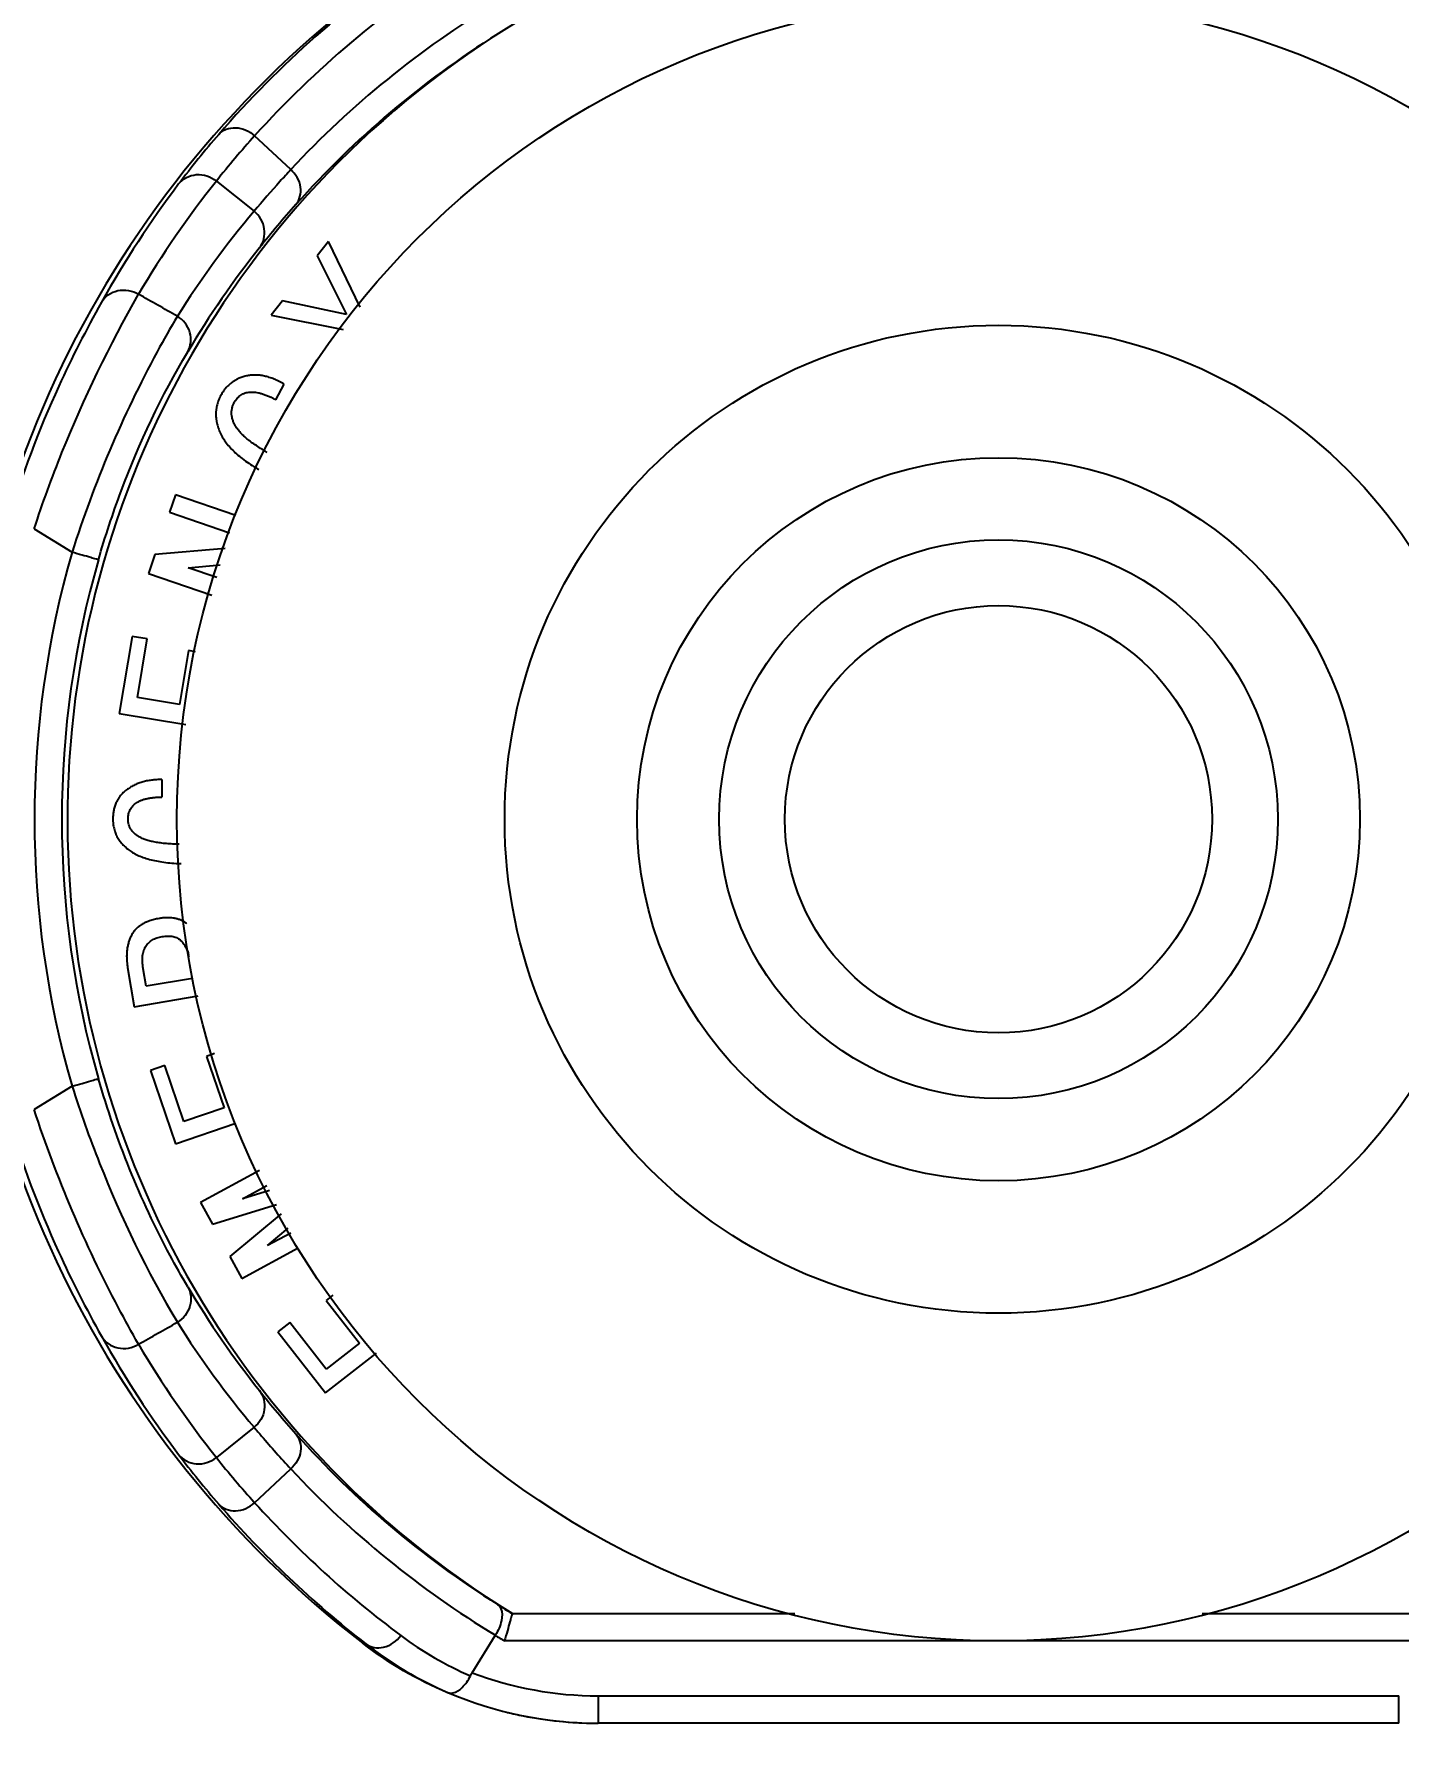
# Model space of a CAD drawing. Header units: millimetres. Extents: x 7426 to 8300, y 123 to 421.
# Drawn here: x 8007.02 to 8013.25, y 349.82 to 357.61 of the extents above; entities that cross this region are included whole.
import ezdxf

# ---------------------------------------------------------------- set-up
doc = ezdxf.new("R2010")
doc.units = ezdxf.units.MM
doc.layers.add('20_ALL_FEATURES', color=7, linetype='Continuous')
doc.layers.add('多重引线', color=7, linetype='Continuous')
doc.styles.add('微软雅黑', font='msyh.ttc')
doc.dimstyles.new('尺寸标注_1_4比例', dxfattribs={"dimtxt": 2.1, "dimasz": 1.7, "dimexe": 0.5, "dimexo": 0.4, "dimgap": 0.5, "dimtad": 1, "dimdec": 1, "dimlfac": 4, "dimdsep": 46, "dimtxsty": '微软雅黑', "dimcen": 0.09, "dimadec": 0, "dimazin": 0, "dimtp": 0.01, "dimtm": 0.01, "dimtfac": 1, "dimtdec": 1, "dimtofl": 0, "dimtmove": 0, "dimatfit": 3, "dimfxl": 1, "dimtolj": 1, "dimarcsym": 0})

# ---------------------------------------------------------------- blocks, each defined once
blk = doc.blocks.new('*D888')
at = {"layer": 'Defpoints', "color": 0}
for p in [(8018.511, 371.1456), (8018.511, 353.2587), (7952.0515, 353.1609)]:
    blk.add_point(p, dxfattribs=at)
at = {"layer": '多重引线', "color": 0, "lineweight": -2}
for p, q in [((7952.0515, 353.5609), (7952.0515, 371.6456)), ((8018.511, 353.6587), (8018.511, 371.6456)), ((7953.7515, 371.1456), (8016.811, 371.1456))]:
    blk.add_line(p, q, dxfattribs=at)
at = {"layer": '多重引线', "color": 0}
for points in [[(7953.7515, 371.4289), (7953.7515, 370.8623), (7952.0515, 371.1456)], [(8016.811, 370.8623), (8016.811, 371.4289), (8018.511, 371.1456)]]:
    blk.add_solid(points, dxfattribs=at)
at = {"layer": '多重引线', "color": 0, "insert": (7985.2812, 372.7315), "char_height": 2.1, "attachment_point": 5, "style": '微软雅黑'}
blk.add_mtext('\\A1;265.8', dxfattribs=at)
blk = doc.blocks.new('*D890')
at = {"layer": 'Defpoints', "color": 0}
for p in [(8010.9443, 360.1863), (8006.63, 320.4735), (8032.781, 320.4735)]:
    blk.add_point(p, dxfattribs=at)
at = {"layer": '多重引线', "color": 0, "lineweight": -2}
for p, q in [((8011.3443, 360.1863), (8033.281, 360.1863)), ((8032.781, 358.4863), (8032.781, 322.1735)), ((8007.03, 320.4735), (8033.281, 320.4735))]:
    blk.add_line(p, q, dxfattribs=at)
at = {"layer": '多重引线', "color": 0}
for points in [[(8033.0643, 358.4863), (8032.4976, 358.4863), (8032.781, 360.1863)], [(8032.4976, 322.1735), (8033.0643, 322.1735), (8032.781, 320.4735)]]:
    blk.add_solid(points, dxfattribs=at)
at = {"layer": '多重引线', "color": 0, "insert": (8031.1896, 340.3299), "char_height": 2.1, "attachment_point": 5, "rotation": 90, "style": '微软雅黑'}
blk.add_mtext('\\A1;158.9', dxfattribs=at)
blk = doc.blocks.new('*D893')
at = {"layer": 'Defpoints', "color": 0}
for p in [(8020.5171, 377.9036), (7952.0515, 353.388), (8020.5171, 349.9592)]:
    blk.add_point(p, dxfattribs=at)
at = {"layer": '多重引线', "color": 0, "lineweight": -2}
for p, q in [((7952.0515, 353.788), (7952.0515, 378.4036)), ((8020.5171, 350.3592), (8020.5171, 378.4036)), ((7953.7515, 377.9036), (8018.8171, 377.9036))]:
    blk.add_line(p, q, dxfattribs=at)
at = {"layer": '多重引线', "color": 0}
for points in [[(7953.7515, 378.1869), (7953.7515, 377.6202), (7952.0515, 377.9036)], [(8018.8171, 377.6202), (8018.8171, 378.1869), (8020.5171, 377.9036)]]:
    blk.add_solid(points, dxfattribs=at)
at = {"layer": '多重引线', "color": 0, "insert": (7986.2843, 379.4888), "char_height": 2.1, "attachment_point": 5, "style": '微软雅黑'}
blk.add_mtext('\\A1;273.9', dxfattribs=at)

msp = doc.modelspace()

# ---------------------------------------------------------------- linework, layer by layer
at = {"layer": '20_ALL_FEATURES', "color": 7, "linetype": 'Continuous'}
for p, q in [((8008.1891, 356.9949), (8008.0238, 357.1491)), ((8007.8492, 356.9427), (8008.0213, 356.8049)), ((8008.3608, 356.6671), (8008.3096, 356.601)), ((8008.5049, 356.367), (8008.3608, 356.6671)), ((8008.3096, 356.601), (8008.4433, 356.3337)), ((8008.1511, 356.3967), (8008.0998, 356.3305)), ((8008.4433, 356.3337), (8008.1511, 356.3967)), ((8008.0998, 356.3305), (8008.4282, 356.2654)), ((8008.1209, 355.9448), (8008.1592, 356.0156)), ((8007.662, 355.5104), (8007.6349, 355.431)), ((8007.938, 355.4158), (8007.662, 355.5104)), ((8007.6349, 355.431), (8007.909, 355.3372)), ((8007.0175, 355.3549), (8007.1909, 355.2487)), ((8007.5687, 355.2377), (8007.539, 355.1514)), ((8007.8887, 355.2658), (8007.5687, 355.2377)), ((8007.539, 355.1514), (8007.828, 355.0524)), ((8007.7208, 355.1778), (8007.8673, 355.1907)), ((8007.851, 355.1333), (8007.7208, 355.1778)), ((8007.4642, 354.8645), (8007.4062, 354.5133)), ((8007.533, 354.8531), (8007.4642, 354.8645)), ((8007.4887, 354.5852), (8007.533, 354.8531)), ((8007.7214, 354.7998), (8007.6807, 354.5535)), ((8007.7545, 354.7942), (8007.7214, 354.7998)), ((8007.6807, 354.5535), (8007.4887, 354.5852)), ((8007.4062, 354.5133), (8007.7094, 354.4631)), ((8007.5999, 354.2115), (8007.5999, 354.1311)), ((8007.4442, 353.3542), (8007.4742, 353.1748)), ((8007.5285, 353.2687), (8007.5154, 353.3476)), ((8007.7402, 353.304), (8007.5285, 353.2687)), ((8007.4742, 353.1748), (8007.7666, 353.2238)), ((8007.8414, 352.9608), (8007.8037, 352.9479)), ((8007.8037, 352.9479), (8007.8841, 352.7132)), ((8007.6136, 352.906), (8007.5481, 352.8835)), ((8007.5481, 352.8835), (8007.6628, 352.5486)), ((8007.7011, 352.6505), (8007.6136, 352.906)), ((8007.1909, 352.8117), (8007.0175, 352.7055)), ((8007.8841, 352.7132), (8007.7011, 352.6505)), ((8007.6628, 352.5486), (8007.9387, 352.6431)), ((8008.0461, 352.4273), (8007.7772, 352.2819)), ((8007.9681, 352.2982), (8008.0799, 352.3595)), ((8008.0917, 352.3359), (8007.9681, 352.2982)), ((8007.7772, 352.2819), (8007.8311, 352.1823)), ((8007.8311, 352.1823), (8008.1238, 352.2714)), ((8008.1448, 352.2292), (8007.9111, 352.0343)), ((8008.0832, 352.0853), (8008.1773, 352.1639)), ((8008.1885, 352.1415), (8008.0832, 352.0853)), ((8007.9111, 352.0343), (8007.965, 351.9347)), ((8007.965, 351.9347), (8008.2222, 352.0738)), ((8008.3808, 351.8577), (8008.3508, 351.8345)), ((8008.3508, 351.8345), (8008.5025, 351.6388)), ((8008.185, 351.7335), (8008.1303, 351.6911)), ((8008.3501, 351.5205), (8008.185, 351.7335)), ((8008.1303, 351.6911), (8008.3467, 351.4121)), ((8008.5025, 351.6388), (8008.3501, 351.5205)), ((8008.3467, 351.4121), (8008.5804, 351.5934)), ((8008.0213, 351.2555), (8007.8492, 351.1177)), ((8008.0238, 350.9113), (8008.1891, 351.0655)), ((8009.1995, 350.4052), (8010.49, 350.4052)), ((8012.3486, 350.4052), (8013.6391, 350.4052)), ((8009.0172, 350.1353), (8009.1224, 350.3059)), ((8008.5316, 350.2669), (8008.5173, 350.2698)), ((8013.6741, 350.2802), (8009.1646, 350.2802)), ((8009.5919, 350.0302), (8013.2468, 350.0302)), ((8009.5919, 350.0302), (8009.5919, 349.9052)), ((8013.2468, 349.9052), (8013.2468, 350.0302)), ((8013.2468, 349.9052), (8009.5919, 349.9052))]:
    msp.add_line(p, q, dxfattribs=at)
for radius in [3.75, 2.254, 1.65, 1.275, 0.975]:
    msp.add_circle((8011.4193, 354.0302), radius, dxfattribs=at)
for centre, radius, start, end in [((8011.4193, 354.0302), 4.75, 123.558, 232.34094), ((8011.46, 354.038), 4.7622, 123.90572, 139.10852), ((8011.4598, 354.0375), 4.6355, 122.63689, 137.83631), ((8011.4193, 354.0302), 4.25, 118.07249, 238.53302), ((8011.4054, 353.9908), 4.4014, 121.24038, 136.95441), ((8011.4061, 353.9906), 4.277, 122.12104, 138.31047), ((8011.1665, 354.2933), 4.3732, 139.12005, 142.93298), ((8011.3333, 354.1723), 4.4513, 138.02928, 141.5091), ((8011.4572, 354.0782), 4.7348, 142.97663, 150.7828), ((8011.4583, 354.0774), 4.6082, 141.5526, 149.3559), ((8011.3874, 353.978), 4.3956, 139.9766, 147.71826), ((8011.7416, 353.6999), 4.7209, 138.38304, 141.51387), ((8011.3887, 353.9773), 4.272, 141.48072, 149.21926), ((7966.7544, 284.2372), 82.8911, 60.421073, 60.562124), ((8011.4193, 354.0302), 4.4005, 163.92535, 196.07465), ((8011.4193, 354.0302), 4.2755, 163.92523, 196.07477), ((8011.3887, 354.0831), 4.272, 210.78074, 218.51928), ((7966.7544, 423.8232), 82.8911, 299.437876, 299.578927), ((8011.3874, 354.0824), 4.3956, 212.28174, 220.0234), ((8011.4572, 353.9822), 4.7348, 209.2172, 217.02337), ((8011.4583, 353.983), 4.6082, 210.6441, 218.4474), ((8011.6668, 354.2976), 4.6232, 218.45306, 221.65003), ((8011.4061, 354.0697), 4.277, 221.68953, 237.87896), ((8011.1055, 353.7178), 4.2949, 217.03224, 220.91474), ((8011.2955, 353.8561), 4.4018, 218.47133, 221.99029), ((8011.4054, 354.0696), 4.4013, 223.0456, 238.75951), ((8011.4529, 354.014), 4.7513, 220.86996, 232.05896), ((8011.4531, 354.0145), 4.6248, 222.14214, 233.32867), ((8011.4193, 354.0302), 4.2507, 237.44486, 238.51862), ((8009.6461, 351.5895), 1.6007, 233.36757, 246.55361), ((8011.4193, 354.0302), 4.3757, 238.3367, 238.98298), ((8009.589, 351.626), 1.7221, 232.11635, 246.62149), ((8009.5922, 351.6553), 1.6252, 249.28015, 269.98922), ((8009.5921, 351.6553), 1.7501, 246.90862, 269.99222), ((8009.5948, 351.6783), 1.7736, 256.37633, 258.76547), ((8009.5894, 351.6465), 1.7413, 258.73353, 269.67943)]:
    msp.add_arc(centre, radius, start, end, dxfattribs=at)
for points, knots in [([(7985.2818, 358.8617), (7987.3311, 358.8617), (7990.4049, 358.8617), (7994.5034, 358.8617), (7997.5773, 358.8617), (8000.6511, 358.8617), (8003.725, 358.8617), (8006.2865, 358.8617), (8008.3359, 358.8617), (8009.8728, 358.8618), (8011.4098, 358.8611), (8012.9461, 358.8568), (8014.2302, 358.8343), (8015.2451, 358.6877), (8015.977, 358.4318), (8016.569, 357.9158), (8016.9147, 357.2177), (8017.0858, 356.4657), (8017.1526, 355.6989), (8017.1711, 354.9311), (8017.1822, 353.9068), (8017.1919, 352.1137), (8017.1883, 349.5521), (8017.1895, 346.4779), (8017.1892, 343.404), (8017.1893, 340.3302), (8017.1892, 337.2563), (8017.1895, 334.1825), (8017.1883, 331.109), (8017.1918, 328.5471), (8017.1823, 326.7538), (8017.171, 325.7289), (8017.1528, 324.9615), (8017.0854, 324.1956), (8016.9157, 323.444), (8016.5692, 322.7465), (8015.9773, 322.227), (8015.2418, 321.9722), (8014.2278, 321.8261), (8012.9449, 321.8036), (8011.4103, 321.7992), (8009.8725, 321.7986), (8008.3359, 321.7987), (8006.2865, 321.7986), (8003.725, 321.7987), (8000.6511, 321.7987), (7997.5773, 321.7987), (7994.5034, 321.7987), (7990.4049, 321.7987), (7987.3311, 321.7987), (7985.2818, 321.7987)], [0, 0, 0, 0, 0.062517, 0.093776, 0.125034, 0.156293, 0.187552, 0.21881, 0.23444, 0.250071, 0.265698, 0.281326, 0.296961, 0.304806, 0.312556, 0.320276, 0.32808, 0.335905, 0.343705, 0.351523, 0.359333, 0.374956, 0.406226, 0.437483, 0.468742, 0.5, 0.531259, 0.562517, 0.593774, 0.625025, 0.640673, 0.648483, 0.656295, 0.664089, 0.671906, 0.679693, 0.687443, 0.695242, 0.703089, 0.718652, 0.73431, 0.749928, 0.765561, 0.781189, 0.812448, 0.843707, 0.874966, 0.906224, 0.937483, 1, 1, 1, 1]), ([(8007.86, 357.1554), (8007.8782, 357.1761), (8007.9425, 357.1986), (8008.0004, 357.1702), (8008.0238, 357.1491)], [0, 0, 0, 0, 0.46652, 1, 1, 1, 1]), ([(8007.677, 356.9292), (8007.6956, 356.9532), (8007.7587, 356.9858), (8007.8243, 356.9628), (8007.8493, 356.9427)], [0, 0, 0, 0, 0.487014, 1, 1, 1, 1]), ([(8008.1891, 356.9949), (8008.1724, 356.9769), (8008.1154, 356.9146), (8008.0601, 356.8507), (8008.0213, 356.8049)], [0, 0, 0, 0, 0.289751, 1, 1, 1, 1]), ([(8008.2122, 356.8353), (8008.2301, 356.8558), (8008.2451, 356.9204), (8008.2119, 356.9742), (8008.1891, 356.9949)], [0, 0, 0, 0, 0.469631, 1, 1, 1, 1]), ([(8008.0463, 356.6378), (8008.0644, 356.6613), (8008.0807, 356.7279), (8008.0454, 356.7852), (8008.0213, 356.8049)], [0, 0, 0, 0, 0.488403, 1, 1, 1, 1]), ([(8007.3248, 356.3893), (8007.2549, 356.2643), (8007.0893, 355.9415), (8006.961, 355.6009), (8006.8978, 355.391)], [0, 0, 0, 0, 0.395127, 1, 1, 1, 1]), ([(8007.0175, 355.3549), (8007.056, 355.4724), (8007.1899, 355.8403), (8007.3623, 356.1931), (8007.4936, 356.4262)], [0, 0, 0, 0, 0.316184, 1, 1, 1, 1]), ([(8007.3248, 356.3894), (8007.34, 356.4157), (8007.398, 356.4565), (8007.4662, 356.4427), (8007.4936, 356.4262)], [0, 0, 0, 0, 0.487054, 1, 1, 1, 1]), ([(8007.6712, 356.3257), (8007.6393, 356.2723), (8007.4455, 355.9299), (8007.2908, 355.5644), (8007.1908, 355.2486)], [0, 0, 0, 0, 0.158073, 1, 1, 1, 1]), ([(8007.7185, 356.1635), (8007.7332, 356.1893), (8007.7404, 356.2574), (8007.6978, 356.3095), (8007.6712, 356.3257)], [0, 0, 0, 0, 0.488361, 1, 1, 1, 1]), ([(8007.311, 355.2141), (8007.3414, 355.3198), (8007.4502, 355.6474), (8007.5982, 355.9617), (8007.7184, 356.1635)], [0, 0, 0, 0, 0.319019, 1, 1, 1, 1]), ([(8008.1592, 356.0156), (8008.1515, 356.02), (8008.1364, 356.0285), (8008.1133, 356.0387), (8008.0909, 356.047), (8008.0689, 356.0529), (8008.0474, 356.0565), (8008.0264, 356.0577), (8008.0059, 356.0569), (8007.9861, 356.0533), (8007.9672, 356.0481), (8007.9494, 356.0412), (8007.9329, 356.0325), (8007.9176, 356.0221), (8007.9036, 356.0101), (8007.8909, 355.9965), (8007.8792, 355.9813), (8007.8728, 355.9701), (8007.8695, 355.9643)], [0, 0, 0, 0, 0.080127, 0.155911, 0.227362, 0.295574, 0.36074, 0.42352, 0.485038, 0.54532, 0.604465, 0.661676, 0.717383, 0.772467, 0.8276, 0.883454, 0.940675, 1, 1, 1, 1]), ([(8007.8695, 355.9643), (8007.866, 355.9574), (8007.8592, 355.9438), (8007.8522, 355.9222), (8007.8479, 355.9004), (8007.8466, 355.8783), (8007.8479, 355.8559), (8007.8524, 355.8333), (8007.8595, 355.8103), (8007.8694, 355.7871), (8007.8825, 355.764), (8007.8989, 355.7411), (8007.9187, 355.7188), (8007.9417, 355.6967), (8007.9681, 355.6751), (8007.9977, 355.6539), (8008.0229, 355.6376), (8008.0384, 355.6286), (8008.0426, 355.6262)], [0, 0, 0, 0, 0.054712, 0.107829, 0.159873, 0.211704, 0.264172, 0.318158, 0.374623, 0.433997, 0.496342, 0.562271, 0.632416, 0.707395, 0.787698, 0.873488, 0.965259, 1, 1, 1, 1]), ([(8008.0817, 355.7045), (8008.0783, 355.7065), (8008.0657, 355.7137), (8008.0449, 355.7265), (8008.0203, 355.7426), (8007.9986, 355.7586), (8007.9796, 355.7743), (8007.9635, 355.7898), (8007.9501, 355.805), (8007.9393, 355.82), (8007.9312, 355.8348), (8007.925, 355.8493), (8007.9208, 355.8636), (8007.9188, 355.8778), (8007.9186, 355.8916), (8007.9205, 355.9052), (8007.9244, 355.9186), (8007.9286, 355.927), (8007.9307, 355.9313)], [0, 0, 0, 0, 0.038965, 0.144569, 0.241891, 0.330985, 0.412119, 0.486282, 0.552976, 0.613407, 0.669167, 0.720773, 0.769712, 0.816801, 0.862066, 0.906874, 0.952674, 1, 1, 1, 1]), ([(8007.9307, 355.9313), (8007.9328, 355.9349), (8007.9369, 355.9418), (8007.9441, 355.9512), (8007.952, 355.9593), (8007.9607, 355.9661), (8007.9701, 355.9716), (8007.9803, 355.9757), (8007.9912, 355.9784), (8008.0028, 355.9799), (8008.0151, 355.9799), (8008.0281, 355.9788), (8008.0419, 355.9765), (8008.0563, 355.9726), (8008.0715, 355.9676), (8008.0874, 355.9613), (8008.104, 355.9538), (8008.1152, 355.9479), (8008.1209, 355.9448)], [0, 0, 0, 0, 0.05751, 0.112145, 0.164097, 0.215095, 0.265177, 0.315318, 0.367099, 0.420919, 0.477437, 0.537928, 0.602241, 0.671693, 0.745761, 0.824704, 0.909568, 1, 1, 1, 1]), ([(8007.311, 355.2141), (8007.3082, 355.2158), (8007.2956, 355.2174), (8007.2716, 355.2261), (8007.2343, 355.236), (8007.2061, 355.2443), (8007.1909, 355.2487)], [0, 0, 0, 0, 0.077604, 0.29473, 0.618541, 1, 1, 1, 1]), ([(8007.5999, 354.2115), (8007.5918, 354.2114), (8007.5761, 354.2112), (8007.5531, 354.2088), (8007.5312, 354.2053), (8007.5105, 354.1999), (8007.4908, 354.1933), (8007.4723, 354.1852), (8007.4551, 354.1754), (8007.4389, 354.1643), (8007.4243, 354.152), (8007.4116, 354.1383), (8007.4008, 354.1235), (8007.3921, 354.1075), (8007.3853, 354.0903), (8007.3804, 354.072), (8007.3774, 354.0526), (8007.3771, 354.0393), (8007.3769, 354.0324)], [0, 0, 0, 0, 0.074887, 0.146736, 0.215389, 0.281383, 0.345749, 0.408262, 0.469657, 0.530433, 0.590097, 0.647527, 0.70414, 0.760224, 0.817233, 0.875584, 0.936429, 1, 1, 1, 1]), ([(8007.4463, 354.0324), (8007.4464, 354.0363), (8007.4466, 354.0438), (8007.4486, 354.0547), (8007.4515, 354.065), (8007.4557, 354.0746), (8007.4613, 354.0833), (8007.4678, 354.0916), (8007.4757, 354.099), (8007.4847, 354.1058), (8007.495, 354.1118), (8007.5064, 354.1171), (8007.5192, 354.1213), (8007.533, 354.1251), (8007.548, 354.1276), (8007.5642, 354.1297), (8007.5816, 354.1309), (8007.5937, 354.131), (8007.5999, 354.1311)], [0, 0, 0, 0, 0.055968, 0.109386, 0.160793, 0.211749, 0.261388, 0.311926, 0.364499, 0.418959, 0.47615, 0.537661, 0.602349, 0.671747, 0.74593, 0.824818, 0.90987, 1, 1, 1, 1]), ([(8007.3769, 354.0324), (8007.3772, 354.0247), (8007.3776, 354.0096), (8007.3817, 353.9875), (8007.3882, 353.9667), (8007.3974, 353.9471), (8007.4096, 353.929), (8007.424, 353.9119), (8007.4413, 353.8963), (8007.4611, 353.882), (8007.4836, 353.869), (8007.5089, 353.858), (8007.5369, 353.8485), (8007.5676, 353.8409), (8007.6011, 353.835), (8007.6372, 353.8307), (8007.6665, 353.8288), (8007.6837, 353.8283), (8007.6879, 353.8282)], [0, 0, 0, 0, 0.05575, 0.108993, 0.161183, 0.212719, 0.264623, 0.317965, 0.373487, 0.432208, 0.494175, 0.560334, 0.631145, 0.707004, 0.78834, 0.875861, 0.969475, 1, 1, 1, 1]), ([(8007.6799, 353.9158), (8007.6783, 353.9158), (8007.6661, 353.9161), (8007.6442, 353.9172), (8007.6149, 353.9192), (8007.5883, 353.9225), (8007.5641, 353.9264), (8007.5426, 353.9316), (8007.5235, 353.9372), (8007.507, 353.9442), (8007.4926, 353.952), (8007.4803, 353.9608), (8007.4697, 353.9704), (8007.4612, 353.9809), (8007.4545, 353.9926), (8007.4498, 354.005), (8007.4468, 354.0184), (8007.4465, 354.0277), (8007.4463, 354.0324)], [0, 0, 0, 0, 0.016447, 0.126384, 0.227132, 0.319872, 0.404225, 0.480619, 0.549058, 0.610419, 0.66584, 0.718099, 0.766383, 0.813237, 0.858447, 0.904445, 0.950824, 1, 1, 1, 1]), ([(8007.5875, 353.5773), (8007.58, 353.5759), (8007.5656, 353.5732), (8007.5463, 353.5674), (8007.5347, 353.5629), (8007.5297, 353.5607)], [0, 0, 0, 0, 0.378542, 0.732583, 1, 1, 1, 1]), ([(8007.715, 353.553), (8007.7117, 353.5555), (8007.7045, 353.5603), (8007.693, 353.5669), (8007.6804, 353.5723), (8007.6669, 353.5763), (8007.6526, 353.5792), (8007.6374, 353.5806), (8007.6214, 353.5809), (8007.6047, 353.5798), (8007.5933, 353.5781), (8007.5875, 353.5773)], [0, 0, 0, 0, 0.092834, 0.19398, 0.296532, 0.40132, 0.509789, 0.623789, 0.742325, 0.868196, 1, 1, 1, 1]), ([(8007.5297, 353.5607), (8007.5286, 353.5602), (8007.5216, 353.5571), (8007.5096, 353.5508), (8007.4947, 353.5405), (8007.4817, 353.5288), (8007.4708, 353.5156), (8007.4617, 353.5011), (8007.4544, 353.4854), (8007.4487, 353.469), (8007.4441, 353.4518), (8007.4412, 353.4338), (8007.4397, 353.415), (8007.4398, 353.3954), (8007.4411, 353.375), (8007.4431, 353.3612), (8007.4442, 353.3542)], [0, 0, 0, 0, 0.015972, 0.09362, 0.167785, 0.239308, 0.309055, 0.379518, 0.450428, 0.522101, 0.594798, 0.67004, 0.747308, 0.828238, 0.912145, 1, 1, 1, 1]), ([(8007.5154, 353.3476), (8007.5145, 353.3531), (8007.5129, 353.3637), (8007.5117, 353.3793), (8007.5115, 353.3938), (8007.5124, 353.4073), (8007.5144, 353.4198), (8007.5175, 353.4313), (8007.5219, 353.4416), (8007.5272, 353.4511), (8007.5336, 353.4595), (8007.5408, 353.4671), (8007.5488, 353.4739), (8007.5578, 353.4797), (8007.5674, 353.485), (8007.578, 353.4891), (8007.5894, 353.4924), (8007.5973, 353.4939), (8007.6013, 353.4947)], [0, 0, 0, 0, 0.085551, 0.165665, 0.239982, 0.308912, 0.373652, 0.434139, 0.491411, 0.546458, 0.600493, 0.654043, 0.707756, 0.761884, 0.817814, 0.876108, 0.936115, 1, 1, 1, 1]), ([(8007.6013, 353.4947), (8007.606, 353.4954), (8007.6149, 353.4966), (8007.6279, 353.4974), (8007.6401, 353.4969), (8007.6514, 353.4951), (8007.6618, 353.4922), (8007.6713, 353.4879), (8007.68, 353.4827), (8007.6901, 353.4738), (8007.701, 353.4611), (8007.7114, 353.4439), (8007.7193, 353.4249), (8007.722, 353.4114), (8007.7234, 353.4044)], [0, 0, 0, 0, 0.081268, 0.156518, 0.226257, 0.292021, 0.353956, 0.413885, 0.471886, 0.529622, 0.645605, 0.760121, 0.877723, 1, 1, 1, 1]), ([(8007.1908, 352.8118), (8007.2284, 352.693), (8007.3607, 352.3221), (8007.5333, 351.9658), (8007.6712, 351.7347)], [0, 0, 0, 0, 0.316429, 1, 1, 1, 1]), ([(8007.1909, 352.8117), (8007.2061, 352.8161), (8007.2344, 352.8243), (8007.2714, 352.8345), (8007.2958, 352.8426), (8007.3081, 352.8449), (8007.311, 352.8463)], [0, 0, 0, 0, 0.38144, 0.705246, 0.922387, 1, 1, 1, 1]), ([(8007.7184, 351.8969), (8007.6904, 351.9439), (8007.5217, 352.2446), (8007.3913, 352.5677), (8007.311, 352.8463)], [0, 0, 0, 0, 0.158867, 1, 1, 1, 1]), ([(8006.8978, 352.6694), (8006.9608, 352.4601), (8007.089, 352.1195), (8007.2546, 351.7966), (8007.3248, 351.671)], [0, 0, 0, 0, 0.603166, 1, 1, 1, 1]), ([(8007.4936, 351.6342), (8007.4626, 351.6893), (8007.2745, 352.0321), (8007.1197, 352.3941), (8007.0175, 352.7055)], [0, 0, 0, 0, 0.16185, 1, 1, 1, 1]), ([(8007.7185, 351.8969), (8007.7332, 351.8711), (8007.7404, 351.803), (8007.6978, 351.7509), (8007.6712, 351.7347)], [0, 0, 0, 0, 0.488359, 1, 1, 1, 1]), ([(8007.3248, 351.671), (8007.34, 351.6447), (8007.398, 351.6039), (8007.4662, 351.6177), (8007.4936, 351.6342)], [0, 0, 0, 0, 0.487057, 1, 1, 1, 1]), ([(8008.0463, 351.4226), (8008.0644, 351.3991), (8008.0807, 351.3325), (8008.0454, 351.2751), (8008.0213, 351.2555)], [0, 0, 0, 0, 0.488402, 1, 1, 1, 1]), ([(8008.0213, 351.2555), (8008.0328, 351.242), (8008.0875, 351.1776), (8008.1437, 351.1144), (8008.1891, 351.0655)], [0, 0, 0, 0, 0.210178, 1, 1, 1, 1]), ([(8008.2122, 351.2251), (8008.2301, 351.2046), (8008.2451, 351.14), (8008.2119, 351.0862), (8008.1891, 351.0655)], [0, 0, 0, 0, 0.469631, 1, 1, 1, 1]), ([(8007.677, 351.1312), (8007.6956, 351.1072), (8007.7587, 351.0746), (8007.8243, 351.0976), (8007.8492, 351.1177)], [0, 0, 0, 0, 0.487013, 1, 1, 1, 1]), ([(8007.86, 350.905), (8007.8782, 350.8843), (8007.9425, 350.8618), (8008.0004, 350.8902), (8008.0238, 350.9113)], [0, 0, 0, 0, 0.466522, 1, 1, 1, 1]), ([(8009.132, 350.4474), (8009.1392, 350.4427), (8009.1555, 350.4195), (8009.1525, 350.3657), (8009.1354, 350.3266), (8009.1225, 350.3059)], [0, 0, 0, 0, 0.169695, 0.519037, 1, 1, 1, 1]), ([(8009.1995, 350.4052), (8009.1987, 350.4048), (8009.199, 350.4004), (8009.1959, 350.3942), (8009.1932, 350.3819), (8009.1866, 350.3595), (8009.1771, 350.325), (8009.1689, 350.2959), (8009.1646, 350.2802)], [0, 0, 0, 0, 0.020628, 0.079667, 0.174573, 0.300621, 0.624081, 1, 1, 1, 1]), ([(8008.5316, 350.2669), (8008.5535, 350.2502), (8008.6208, 350.2406), (8008.6722, 350.2797), (8008.691, 350.305)], [0, 0, 0, 0, 0.466442, 1, 1, 1, 1]), ([(8008.9057, 350.0454), (8008.913, 350.0423), (8008.9385, 350.0414), (8008.9777, 350.0698), (8008.9994, 350.1013), (8009.0092, 350.121)], [0, 0, 0, 0, 0.172463, 0.519867, 1, 1, 1, 1])]:
    msp.add_open_spline(points, degree=3, knots=knots, dxfattribs=at)
for points in [[(8008.9049, 350.0444), (8008.7672, 350.1024), (8008.6357, 350.1785), (8008.5173, 350.2698)], [(8009.0092, 350.121), (8009.0116, 350.1258), (8009.0139, 350.1308), (8009.0174, 350.1349)]]:
    msp.add_open_spline(points, degree=3, dxfattribs=at)

# ---------------------------------------------------------------- dimensions: what is measured, and where the dimension line sits
at = {"layer": '多重引线', "color": 3}
dim = msp.add_linear_dim(base=(8020.5171, 377.9036), p1=(7952.0515, 353.388), p2=(8020.5171, 349.9592), dimstyle='尺寸标注_1_4比例', dxfattribs=at)
dim.commit()
dim.dimension.update_dxf_attribs({"geometry": '*D893', "text_midpoint": (7986.2843, 377.9036), "dimtype": 160})
dim = msp.add_linear_dim(base=(8018.511, 371.1456), p1=(7952.0515, 353.1609), p2=(8018.511, 353.2587), dimstyle='尺寸标注_1_4比例', dxfattribs=at)
dim.commit()
dim.dimension.update_dxf_attribs({"geometry": '*D888', "text_midpoint": (7985.2812, 372.7315)})
dim = msp.add_linear_dim(base=(8032.781, 320.4735), p1=(8010.9443, 360.1863), p2=(8006.63, 320.4735), angle=90, dimstyle='尺寸标注_1_4比例', dxfattribs=at)
dim.commit()
dim.dimension.update_dxf_attribs({"geometry": '*D890', "text_midpoint": (8031.1896, 340.3299)})

doc.saveas('drawing.dxf')
